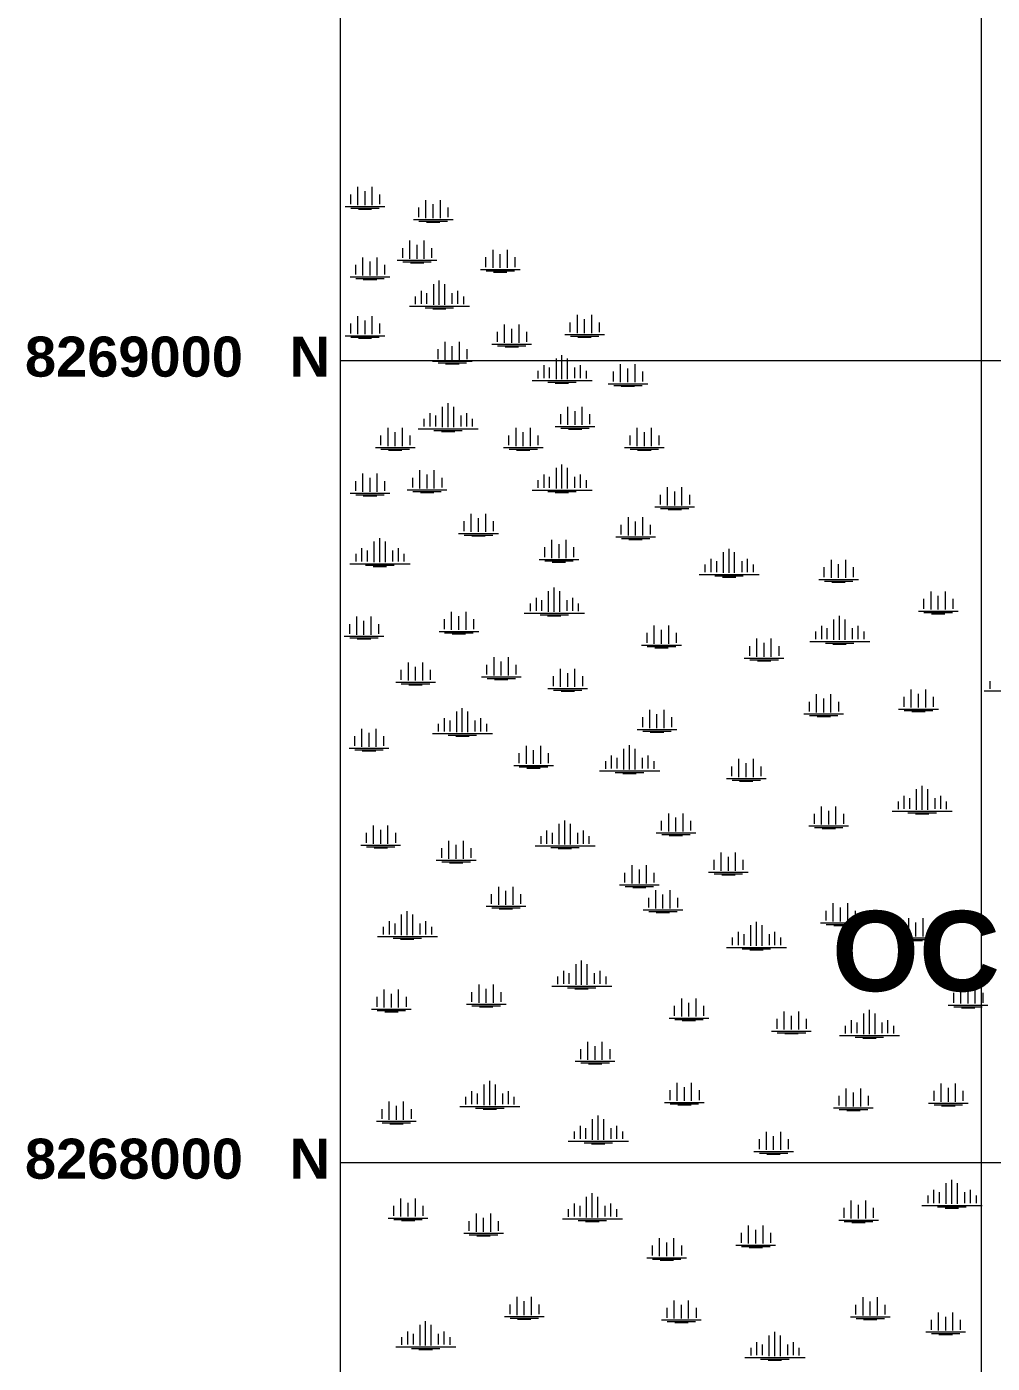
# Model space of a CAD drawing. Header units: metres. Extents: x 405809 to 420020, y 8257398 to 8272141.
# Drawn here: x 405809 to 407014, y 8266750 to 8268416 of the extents above; entities that cross this region are included whole.
import ezdxf

# ---------------------------------------------------------------- set-up
doc = ezdxf.new("R2010")
doc.units = ezdxf.units.M
for name, color, linetype, lineweight in [('BOFEDALES', 112, 'Continuous', 5), ('COORDENADAS', 30, 'Continuous', 5), ('texto', 7, 'Continuous', 13)]:
    doc.layers.add(name, color=color, linetype=linetype, lineweight=lineweight)
doc.styles.add('CARLOS', font='arialbd.ttf', dxfattribs={"height": 48})

msp = doc.modelspace()

# ---------------------------------------------------------------- linework, layer by layer
at = {"layer": 'BOFEDALES'}
for p, q in [((406222.2, 8268193.5), (406222.2, 8268216.2)), ((406240.2, 8268193.5), (406240.2, 8268216.2)), ((406212.9, 8268206.9), (406212.9, 8268194.6)), ((406231.2, 8268193.5), (406231.2, 8268210.8)), ((406249.4, 8268206.9), (406249.4, 8268194.6)), ((406307.2, 8268177.3), (406307.2, 8268199.9)), ((406325.2, 8268177.3), (406325.2, 8268199.9)), ((406206.4, 8268191.8), (406255.9, 8268191.8)), ((406213.4, 8268189.8), (406248.9, 8268189.8)), ((406222.9, 8268188.5), (406239.5, 8268188.5)), ((406298, 8268190.6), (406298, 8268178.4)), ((406316.2, 8268177.3), (406316.2, 8268194.6)), ((406334.5, 8268190.6), (406334.5, 8268178.4)), ((406291.5, 8268175.5), (406341, 8268175.5)), ((406298.5, 8268173.5), (406334, 8268173.5)), ((406307.9, 8268172.3), (406324.6, 8268172.3)), ((406287.1, 8268126.7), (406287.1, 8268149.3)), ((406305.1, 8268126.7), (406305.1, 8268149.3)), ((406228.5, 8268105.8), (406228.5, 8268128.4)), ((406246.5, 8268105.8), (406246.5, 8268128.4)), ((406277.8, 8268140), (406277.8, 8268127.8)), ((406296.1, 8268126.7), (406296.1, 8268144)), ((406314.3, 8268140), (406314.3, 8268127.8)), ((406381.7, 8268128.6), (406381.7, 8268116.3)), ((406390.9, 8268115.2), (406390.9, 8268137.9)), ((406399.9, 8268115.2), (406399.9, 8268132.5)), ((406408.9, 8268115.2), (406408.9, 8268137.9)), ((406418.2, 8268128.6), (406418.2, 8268116.3)), ((406219.2, 8268119.1), (406219.2, 8268106.9)), ((406237.5, 8268105.8), (406237.5, 8268123.1)), ((406255.7, 8268119.1), (406255.7, 8268106.9)), ((406271.3, 8268124.9), (406320.8, 8268124.9)), ((406278.3, 8268122.9), (406313.8, 8268122.9)), ((406287.8, 8268121.6), (406304.4, 8268121.6)), ((406375.2, 8268113.5), (406424.7, 8268113.5)), ((406382.2, 8268111.5), (406417.7, 8268111.5)), ((406212.7, 8268104), (406262.2, 8268104)), ((406219.7, 8268102), (406255.2, 8268102)), ((406229.1, 8268100.7), (406245.8, 8268100.7)), ((406316.9, 8268069.3), (406316.9, 8268095.1)), ((406323.9, 8268069.3), (406323.9, 8268099.5)), ((406323.9, 8268069.3), (406323.9, 8268095.1)), ((406330.9, 8268069.3), (406330.9, 8268095.1)), ((406391.6, 8268110.2), (406408.3, 8268110.2)), ((406293.8, 8268079.7), (406293.8, 8268070.2)), ((406301.1, 8268086.8), (406301.1, 8268070.4)), ((406308.1, 8268083.9), (406308.1, 8268070.4)), ((406339.6, 8268083.9), (406339.6, 8268070.4)), ((406346.6, 8268086.8), (406346.6, 8268070.4)), ((406353.9, 8268079.7), (406353.9, 8268070.2)), ((406286.6, 8268067.6), (406361.5, 8268067.6)), ((406306.1, 8268065.6), (406341.6, 8268065.6)), ((406315.6, 8268064.3), (406332.2, 8268064.3)), ((406212.9, 8268046), (406212.9, 8268033.7)), ((406222.2, 8268032.6), (406222.2, 8268055.2)), ((406231.2, 8268032.6), (406231.2, 8268049.9)), ((406240.2, 8268032.6), (406240.2, 8268055.2)), ((406249.4, 8268046), (406249.4, 8268033.7)), ((406486.9, 8268047.4), (406486.9, 8268035.2)), ((406496.1, 8268034.1), (406496.1, 8268056.7)), ((406505.1, 8268034.1), (406505.1, 8268051.3)), ((406514.1, 8268034.1), (406514.1, 8268056.7)), ((406523.4, 8268047.4), (406523.4, 8268035.2)), ((406206.4, 8268030.8), (406255.9, 8268030.8)), ((406213.4, 8268028.8), (406248.9, 8268028.8)), ((406396, 8268035.5), (406396, 8268023.2)), ((406405.3, 8268022.1), (406405.3, 8268044.7)), ((406414.3, 8268022.1), (406414.3, 8268039.4)), ((406423.3, 8268022.1), (406423.3, 8268044.7)), ((406432.5, 8268035.5), (406432.5, 8268023.2)), ((406480.4, 8268032.3), (406529.9, 8268032.3)), ((406487.4, 8268030.3), (406522.9, 8268030.3)), ((406496.8, 8268029), (406513.5, 8268029)), ((406222.9, 8268027.6), (406239.5, 8268027.6)), ((406321.9, 8268014), (406321.9, 8268001.7)), ((406331.1, 8268000.6), (406331.1, 8268023.3)), ((406340.1, 8268000.6), (406340.1, 8268017.9)), ((406349.1, 8268000.6), (406349.1, 8268023.3)), ((406358.4, 8268014), (406358.4, 8268001.7)), ((406389.5, 8268020.3), (406439, 8268020.3)), ((406396.5, 8268018.3), (406432, 8268018.3)), ((406405.9, 8268017.1), (406422.6, 8268017.1)), ((406315.4, 8267998.9), (406364.9, 8267998.9)), ((406322.4, 8267996.9), (406357.9, 8267996.9)), ((406331.8, 8267995.6), (406348.5, 8267995.6)), ((406469.9, 8267976.6), (406469.9, 8268002.3)), ((406476.9, 8267976.6), (406476.9, 8268006.7)), ((406476.9, 8267976.6), (406476.9, 8268002.3)), ((406483.9, 8267976.6), (406483.9, 8268002.3)), ((406550.1, 8267972.7), (406550.1, 8267995.3)), ((406568.1, 8267972.7), (406568.1, 8267995.3)), ((406446.8, 8267987), (406446.8, 8267977.5)), ((406454.1, 8267994), (406454.1, 8267977.7)), ((406461.1, 8267991.1), (406461.1, 8267977.7)), ((406492.7, 8267991.1), (406492.7, 8267977.7)), ((406499.7, 8267994), (406499.7, 8267977.7)), ((406507, 8267987), (406507, 8267977.5)), ((406540.9, 8267986), (406540.9, 8267973.8)), ((406559.1, 8267972.7), (406559.1, 8267990)), ((406577.4, 8267986), (406577.4, 8267973.8)), ((406439.6, 8267974.8), (406514.5, 8267974.8)), ((406459.1, 8267972.8), (406494.7, 8267972.8)), ((406468.6, 8267971.5), (406485.2, 8267971.5)), ((406534.4, 8267970.9), (406583.9, 8267970.9)), ((406541.4, 8267968.9), (406576.9, 8267968.9)), ((406550.8, 8267967.7), (406567.5, 8267967.7)), ((406334.8, 8267916.6), (406334.8, 8267946.7)), ((406312.1, 8267934), (406312.1, 8267917.6)), ((406319.1, 8267931.1), (406319.1, 8267917.6)), ((406327.8, 8267916.6), (406327.8, 8267942.3)), ((406334.8, 8267916.6), (406334.8, 8267942.3)), ((406341.8, 8267916.6), (406341.8, 8267942.3)), ((406350.6, 8267931.1), (406350.6, 8267917.6)), ((406357.6, 8267934), (406357.6, 8267917.6)), ((406474.9, 8267932.8), (406474.9, 8267920.6)), ((406484.2, 8267919.5), (406484.2, 8267942.1)), ((406493.2, 8267919.5), (406493.2, 8267936.7)), ((406502.2, 8267919.5), (406502.2, 8267942.1)), ((406511.4, 8267932.8), (406511.4, 8267920.6)), ((406259.9, 8267893.2), (406259.9, 8267915.8)), ((406277.9, 8267893.2), (406277.9, 8267915.8)), ((406297.5, 8267914.8), (406372.4, 8267914.8)), ((406304.7, 8267927), (406304.7, 8267917.5)), ((406317.1, 8267912.8), (406352.6, 8267912.8)), ((406326.5, 8267911.5), (406343.1, 8267911.5)), ((406364.9, 8267927), (406364.9, 8267917.5)), ((406419.6, 8267893.2), (406419.6, 8267915.8)), ((406437.6, 8267893.2), (406437.6, 8267915.8)), ((406468.4, 8267917.7), (406517.9, 8267917.7)), ((406475.4, 8267915.7), (406510.9, 8267915.7)), ((406484.9, 8267914.4), (406501.5, 8267914.4)), ((406570.7, 8267893.2), (406570.7, 8267915.8)), ((406588.7, 8267893.2), (406588.7, 8267915.8)), ((406250.6, 8267906.5), (406250.6, 8267894.3)), ((406268.9, 8267893.2), (406268.9, 8267910.5)), ((406287.1, 8267906.5), (406287.1, 8267894.3)), ((406410.4, 8267906.5), (406410.4, 8267894.3)), ((406428.6, 8267893.2), (406428.6, 8267910.5)), ((406446.9, 8267906.5), (406446.9, 8267894.3)), ((406561.4, 8267906.5), (406561.4, 8267894.3)), ((406579.7, 8267893.2), (406579.7, 8267910.5)), ((406597.9, 8267906.5), (406597.9, 8267894.3)), ((406244.1, 8267891.4), (406293.6, 8267891.4)), ((406251.1, 8267889.4), (406286.6, 8267889.4)), ((406260.5, 8267888.2), (406277.2, 8267888.2)), ((406403.9, 8267891.4), (406453.4, 8267891.4)), ((406410.9, 8267889.4), (406446.4, 8267889.4)), ((406420.3, 8267888.2), (406437, 8267888.2)), ((406554.9, 8267891.4), (406604.4, 8267891.4)), ((406561.9, 8267889.4), (406597.4, 8267889.4)), ((406571.3, 8267888.1), (406588, 8267888.1)), ((406299.6, 8267840.4), (406299.6, 8267863)), ((406317.6, 8267840.4), (406317.6, 8267863)), ((406469.9, 8267840.2), (406469.9, 8267865.9)), ((406476.9, 8267840.2), (406476.9, 8267870.3)), ((406476.9, 8267840.2), (406476.9, 8267865.9)), ((406483.9, 8267840.2), (406483.9, 8267865.9)), ((406219.2, 8267849.5), (406219.2, 8267837.3)), ((406228.5, 8267836.2), (406228.5, 8267858.8)), ((406237.5, 8267836.2), (406237.5, 8267853.5)), ((406246.5, 8267836.2), (406246.5, 8267858.8)), ((406255.7, 8267849.5), (406255.7, 8267837.3)), ((406290.4, 8267853.7), (406290.4, 8267841.5)), ((406308.6, 8267840.4), (406308.6, 8267857.7)), ((406326.9, 8267853.7), (406326.9, 8267841.5)), ((406446.8, 8267850.6), (406446.8, 8267841.1)), ((406454.1, 8267857.6), (406454.1, 8267841.3)), ((406461.1, 8267854.7), (406461.1, 8267841.3)), ((406492.7, 8267854.7), (406492.7, 8267841.3)), ((406499.7, 8267857.6), (406499.7, 8267841.3)), ((406507, 8267850.6), (406507, 8267841.1)), ((406212.7, 8267834.4), (406262.2, 8267834.4)), ((406219.7, 8267832.4), (406255.2, 8267832.4)), ((406229.1, 8267831.1), (406245.8, 8267831.1)), ((406283.9, 8267838.6), (406333.4, 8267838.6)), ((406290.9, 8267836.6), (406326.4, 8267836.6)), ((406300.3, 8267835.3), (406317, 8267835.3)), ((406439.6, 8267838.4), (406514.5, 8267838.4)), ((406459.1, 8267836.4), (406494.7, 8267836.4)), ((406468.6, 8267835.1), (406485.2, 8267835.1)), ((406599.3, 8267832.5), (406599.3, 8267820.3)), ((406608.5, 8267819.2), (406608.5, 8267841.8)), ((406617.5, 8267819.2), (406617.5, 8267836.5)), ((406626.5, 8267819.2), (406626.5, 8267841.8)), ((406635.8, 8267832.5), (406635.8, 8267820.3)), ((406592.8, 8267817.4), (406642.3, 8267817.4)), ((406599.8, 8267815.4), (406635.3, 8267815.4)), ((406609.2, 8267814.2), (406625.9, 8267814.2)), ((406354.5, 8267799.5), (406354.5, 8267787.2)), ((406363.8, 8267786.1), (406363.8, 8267808.7)), ((406372.8, 8267786.1), (406372.8, 8267803.4)), ((406381.8, 8267786.1), (406381.8, 8267808.7)), ((406391.1, 8267799.5), (406391.1, 8267787.2)), ((406550.5, 8267795.1), (406550.5, 8267782.8)), ((406559.7, 8267781.7), (406559.7, 8267804.4)), ((406568.7, 8267781.7), (406568.7, 8267799)), ((406577.7, 8267781.7), (406577.7, 8267804.4)), ((406587, 8267795.1), (406587, 8267782.8)), ((406249.7, 8267748.3), (406249.7, 8267778.4)), ((406348, 8267784.3), (406397.6, 8267784.3)), ((406355, 8267782.3), (406390.6, 8267782.3)), ((406364.5, 8267781.1), (406381.1, 8267781.1)), ((406544, 8267780), (406593.5, 8267780)), ((406227, 8267765.7), (406227, 8267749.4)), ((406234, 8267762.8), (406234, 8267749.4)), ((406242.7, 8267748.3), (406242.7, 8267774)), ((406249.7, 8267748.3), (406249.7, 8267774)), ((406256.7, 8267748.3), (406256.7, 8267774)), ((406265.5, 8267762.8), (406265.5, 8267749.4)), ((406272.5, 8267765.7), (406272.5, 8267749.4)), ((406454.9, 8267767), (406454.9, 8267754.7)), ((406464.2, 8267753.6), (406464.2, 8267776.3)), ((406473.2, 8267753.6), (406473.2, 8267770.9)), ((406482.2, 8267753.6), (406482.2, 8267776.3)), ((406491.4, 8267767), (406491.4, 8267754.7)), ((406551, 8267778), (406586.5, 8267778)), ((406560.4, 8267776.7), (406577.1, 8267776.7)), ((406685.3, 8267735), (406685.3, 8267765.1)), ((406212.4, 8267746.5), (406287.4, 8267746.5)), ((406219.7, 8267758.7), (406219.7, 8267749.2)), ((406279.8, 8267758.7), (406279.8, 8267749.2)), ((406448.4, 8267751.9), (406497.9, 8267751.9)), ((406455.4, 8267749.9), (406490.9, 8267749.9)), ((406464.8, 8267748.6), (406481.5, 8267748.6)), ((406655.2, 8267745.4), (406655.2, 8267735.9)), ((406662.6, 8267752.4), (406662.6, 8267736.1)), ((406669.6, 8267749.5), (406669.6, 8267736.1)), ((406678.3, 8267735), (406678.3, 8267760.7)), ((406685.3, 8267735), (406685.3, 8267760.7)), ((406692.3, 8267735), (406692.3, 8267760.7)), ((406701.1, 8267749.5), (406701.1, 8267736.1)), ((406708.1, 8267752.4), (406708.1, 8267736.1)), ((406715.4, 8267745.4), (406715.4, 8267735.9)), ((406813, 8267728.7), (406813, 8267751.3)), ((406822, 8267728.7), (406822, 8267746)), ((406831, 8267728.7), (406831, 8267751.3)), ((406232, 8267744.5), (406267.5, 8267744.5)), ((406241.4, 8267743.2), (406258.1, 8267743.2)), ((406648, 8267733.2), (406722.9, 8267733.2)), ((406667.6, 8267731.2), (406703.1, 8267731.2)), ((406677, 8267729.9), (406693.6, 8267729.9)), ((406803.7, 8267742), (406803.7, 8267729.8)), ((406840.2, 8267742), (406840.2, 8267729.8)), ((406460.2, 8267686.6), (406460.2, 8267712.3)), ((406467.2, 8267686.6), (406467.2, 8267716.7)), ((406467.2, 8267686.6), (406467.2, 8267712.3)), ((406474.2, 8267686.6), (406474.2, 8267712.3)), ((406797.2, 8267726.9), (406846.7, 8267726.9)), ((406804.2, 8267724.9), (406839.7, 8267724.9)), ((406813.6, 8267723.6), (406830.3, 8267723.6)), ((406937.3, 8267689.3), (406937.3, 8267711.9)), ((406955.3, 8267689.3), (406955.3, 8267711.9)), ((406437.2, 8267697), (406437.2, 8267687.5)), ((406444.5, 8267704), (406444.5, 8267687.6)), ((406451.5, 8267701.1), (406451.5, 8267687.6)), ((406483, 8267701.1), (406483, 8267687.6)), ((406490, 8267704), (406490, 8267687.6)), ((406497.3, 8267697), (406497.3, 8267687.5)), ((406928, 8267702.6), (406928, 8267690.4)), ((406946.3, 8267689.3), (406946.3, 8267706.6)), ((406964.5, 8267702.6), (406964.5, 8267690.4)), ((406220.9, 8267658), (406220.9, 8267680.6)), ((406238.9, 8267658), (406238.9, 8267680.6)), ((406339.2, 8267664), (406339.2, 8267686.6)), ((406348.2, 8267664), (406348.2, 8267681.3)), ((406357.2, 8267664), (406357.2, 8267686.6)), ((406429.9, 8267684.8), (406504.9, 8267684.8)), ((406449.5, 8267682.8), (406485, 8267682.8)), ((406458.9, 8267681.5), (406475.6, 8267681.5)), ((406823.2, 8267651.4), (406823.2, 8267681.6)), ((406921.5, 8267687.5), (406971, 8267687.5)), ((406928.5, 8267685.5), (406964, 8267685.5)), ((406937.9, 8267684.2), (406954.6, 8267684.2)), ((406211.7, 8267671.3), (406211.7, 8267659.1)), ((406229.9, 8267658), (406229.9, 8267675.3)), ((406248.2, 8267671.3), (406248.2, 8267659.1)), ((406323.5, 8267662.2), (406373, 8267662.2)), ((406330, 8267677.3), (406330, 8267665.1)), ((406366.5, 8267677.3), (406366.5, 8267665.1)), ((406592.1, 8267646.8), (406592.1, 8267669.5)), ((406601.1, 8267646.8), (406601.1, 8267664.1)), ((406610.1, 8267646.8), (406610.1, 8267669.5)), ((406793.1, 8267661.8), (406793.1, 8267652.3)), ((406800.5, 8267668.9), (406800.5, 8267652.5)), ((406807.5, 8267666), (406807.5, 8267652.5)), ((406816.2, 8267651.4), (406816.2, 8267677.1)), ((406823.2, 8267651.4), (406823.2, 8267677.1)), ((406830.2, 8267651.4), (406830.2, 8267677.1)), ((406839, 8267666), (406839, 8267652.5)), ((406846, 8267668.9), (406846, 8267652.5)), ((406853.3, 8267661.8), (406853.3, 8267652.3)), ((406205.2, 8267656.2), (406254.7, 8267656.2)), ((406212.2, 8267654.2), (406247.7, 8267654.2)), ((406221.6, 8267653), (406238.3, 8267653)), ((406330.5, 8267660.2), (406366, 8267660.2)), ((406339.9, 8267658.9), (406356.6, 8267658.9)), ((406576.3, 8267645.1), (406625.9, 8267645.1)), ((406582.8, 8267660.2), (406582.8, 8267647.9)), ((406619.4, 8267660.2), (406619.4, 8267647.9)), ((406720, 8267630.5), (406720, 8267653.2)), ((406729, 8267630.5), (406729, 8267647.8)), ((406738, 8267630.5), (406738, 8267653.2)), ((406785.9, 8267649.6), (406860.8, 8267649.6)), ((406805.5, 8267647.6), (406841, 8267647.6)), ((406814.9, 8267646.4), (406831.5, 8267646.4)), ((406392.2, 8267607.2), (406392.2, 8267629.9)), ((406410.2, 8267607.2), (406410.2, 8267629.9)), ((406583.3, 8267643.1), (406618.9, 8267643.1)), ((406592.8, 8267641.8), (406609.4, 8267641.8)), ((406704.3, 8267628.8), (406753.8, 8267628.8)), ((406710.8, 8267643.9), (406710.8, 8267631.6)), ((406747.3, 8267643.9), (406747.3, 8267631.6)), ((406276, 8267614), (406276, 8267601.8)), ((406285.3, 8267600.7), (406285.3, 8267623.3)), ((406294.3, 8267600.7), (406294.3, 8267618)), ((406303.3, 8267600.7), (406303.3, 8267623.3)), ((406312.5, 8267614), (406312.5, 8267601.8)), ((406382.9, 8267620.6), (406382.9, 8267608.3)), ((406401.2, 8267607.2), (406401.2, 8267624.5)), ((406419.4, 8267620.6), (406419.4, 8267608.3)), ((406475.1, 8267592.8), (406475.1, 8267615.4)), ((406493.1, 8267592.8), (406493.1, 8267615.4)), ((406711.3, 8267626.8), (406746.8, 8267626.8)), ((406720.7, 8267625.5), (406737.3, 8267625.5)), ((406269.5, 8267598.9), (406319, 8267598.9)), ((406276.5, 8267596.9), (406312, 8267596.9)), ((406286, 8267595.6), (406302.6, 8267595.6)), ((406376.4, 8267605.5), (406425.9, 8267605.5)), ((406383.4, 8267603.5), (406418.9, 8267603.5)), ((406392.9, 8267602.2), (406409.5, 8267602.2)), ((406465.8, 8267606.1), (406465.8, 8267593.9)), ((406484.1, 8267592.8), (406484.1, 8267610.1)), ((406502.3, 8267606.1), (406502.3, 8267593.9)), ((407010.6, 8267600.1), (407010.6, 8267590.6)), ((406459.3, 8267591), (406508.8, 8267591)), ((406466.3, 8267589), (406501.8, 8267589)), ((406475.7, 8267587.7), (406492.4, 8267587.7)), ((406794.4, 8267561.1), (406794.4, 8267583.8)), ((406803.4, 8267561.1), (406803.4, 8267578.4)), ((406812.4, 8267561.1), (406812.4, 8267583.8)), ((406903.4, 8267580.5), (406903.4, 8267568.2)), ((406912.7, 8267567.1), (406912.7, 8267589.7)), ((406921.7, 8267567.1), (406921.7, 8267584.4)), ((406930.7, 8267567.1), (406930.7, 8267589.7)), ((406940, 8267580.5), (406940, 8267568.2)), ((407003.4, 8267587.9), (407078.3, 8267587.9)), ((406345.6, 8267536.4), (406345.6, 8267562.2)), ((406352.6, 8267536.4), (406352.6, 8267566.6)), ((406352.6, 8267536.4), (406352.6, 8267562.2)), ((406359.6, 8267536.4), (406359.6, 8267562.2)), ((406586.4, 8267541.6), (406586.4, 8267564.3)), ((406604.4, 8267541.6), (406604.4, 8267564.3)), ((406785.2, 8267574.5), (406785.2, 8267562.2)), ((406821.7, 8267574.5), (406821.7, 8267562.2)), ((406896.9, 8267565.3), (406946.5, 8267565.3)), ((406903.9, 8267563.3), (406939.5, 8267563.3)), ((406913.4, 8267562.1), (406930, 8267562.1)), ((406322.6, 8267546.8), (406322.6, 8267537.3)), ((406329.9, 8267553.9), (406329.9, 8267537.5)), ((406336.9, 8267551), (406336.9, 8267537.5)), ((406368.4, 8267551), (406368.4, 8267537.5)), ((406375.4, 8267553.9), (406375.4, 8267537.5)), ((406382.7, 8267546.8), (406382.7, 8267537.3)), ((406577.2, 8267555), (406577.2, 8267542.7)), ((406595.4, 8267541.6), (406595.4, 8267558.9)), ((406613.7, 8267555), (406613.7, 8267542.7)), ((406778.7, 8267559.4), (406828.2, 8267559.4)), ((406785.7, 8267557.4), (406821.2, 8267557.4)), ((406795.1, 8267556.1), (406811.7, 8267556.1)), ((406217.9, 8267531.5), (406217.9, 8267519.3)), ((406227.2, 8267518.2), (406227.2, 8267540.8)), ((406236.2, 8267518.2), (406236.2, 8267535.5)), ((406245.2, 8267518.2), (406245.2, 8267540.8)), ((406254.4, 8267531.5), (406254.4, 8267519.3)), ((406315.3, 8267534.7), (406390.3, 8267534.7)), ((406334.9, 8267532.7), (406370.4, 8267532.7)), ((406344.3, 8267531.4), (406361, 8267531.4)), ((406570.7, 8267539.9), (406620.2, 8267539.9)), ((406577.7, 8267537.9), (406613.2, 8267537.9)), ((406587.1, 8267536.6), (406603.8, 8267536.6)), ((406211.4, 8267516.4), (406260.9, 8267516.4)), ((406218.4, 8267514.4), (406253.9, 8267514.4)), ((406227.8, 8267513.1), (406244.5, 8267513.1)), ((406432.5, 8267496.9), (406432.5, 8267519.5)), ((406441.5, 8267496.9), (406441.5, 8267514.1)), ((406450.5, 8267496.9), (406450.5, 8267519.5)), ((406554.2, 8267489.9), (406554.2, 8267515.6)), ((406561.2, 8267489.9), (406561.2, 8267520.1)), ((406561.2, 8267489.9), (406561.2, 8267515.6)), ((406568.2, 8267489.9), (406568.2, 8267515.6)), ((406416.7, 8267495.1), (406466.2, 8267495.1)), ((406423.2, 8267510.2), (406423.2, 8267497.9)), ((406459.7, 8267510.2), (406459.7, 8267497.9)), ((406531.1, 8267500.3), (406531.1, 8267490.8)), ((406538.4, 8267507.4), (406538.4, 8267491)), ((406545.4, 8267504.5), (406545.4, 8267491)), ((406577, 8267504.5), (406577, 8267491)), ((406584, 8267507.4), (406584, 8267491)), ((406591.3, 8267500.3), (406591.3, 8267490.8)), ((406697.7, 8267480.5), (406697.7, 8267503.1)), ((406706.7, 8267480.5), (406706.7, 8267497.8)), ((406715.7, 8267480.5), (406715.7, 8267503.1)), ((406423.7, 8267493.1), (406459.2, 8267493.1)), ((406433.2, 8267491.8), (406449.8, 8267491.8)), ((406523.9, 8267488.1), (406598.8, 8267488.1)), ((406543.4, 8267486.1), (406579, 8267486.1)), ((406552.9, 8267484.9), (406569.5, 8267484.9)), ((406682, 8267478.7), (406731.5, 8267478.7)), ((406688.5, 8267493.8), (406688.5, 8267481.6)), ((406725, 8267493.8), (406725, 8267481.6)), ((406689, 8267476.7), (406724.5, 8267476.7)), ((406698.4, 8267475.5), (406715.1, 8267475.5)), ((406919.1, 8267439.6), (406919.1, 8267465.3)), ((406926.1, 8267439.6), (406926.1, 8267469.7)), ((406926.1, 8267439.6), (406926.1, 8267465.3)), ((406933.1, 8267439.6), (406933.1, 8267465.3)), ((406896.1, 8267450), (406896.1, 8267440.5)), ((406903.4, 8267457), (406903.4, 8267440.7)), ((406910.4, 8267454.1), (406910.4, 8267440.7)), ((406941.9, 8267454.1), (406941.9, 8267440.7)), ((406948.9, 8267457), (406948.9, 8267440.7)), ((406956.2, 8267450), (406956.2, 8267440.5)), ((406610, 8267412.6), (406610, 8267435.2)), ((406619, 8267412.6), (406619, 8267429.9)), ((406628, 8267412.6), (406628, 8267435.2)), ((406791.4, 8267434.7), (406791.4, 8267422.4)), ((406800.7, 8267421.3), (406800.7, 8267443.9)), ((406809.7, 8267421.3), (406809.7, 8267438.6)), ((406818.7, 8267421.3), (406818.7, 8267443.9)), ((406827.9, 8267434.7), (406827.9, 8267422.4)), ((406888.8, 8267437.8), (406963.7, 8267437.8)), ((406908.4, 8267435.8), (406943.9, 8267435.8)), ((406917.8, 8267434.5), (406934.4, 8267434.5)), ((406241.8, 8267397.4), (406241.8, 8267420.1)), ((406250.8, 8267397.4), (406250.8, 8267414.7)), ((406259.8, 8267397.4), (406259.8, 8267420.1)), ((406457.8, 8267413.8), (406457.8, 8267397.4)), ((406473.6, 8267396.4), (406473.6, 8267422.1)), ((406480.6, 8267396.4), (406480.6, 8267426.5)), ((406480.6, 8267396.4), (406480.6, 8267422.1)), ((406487.6, 8267396.4), (406487.6, 8267422.1)), ((406503.3, 8267413.8), (406503.3, 8267397.4)), ((406600.8, 8267425.9), (406600.8, 8267413.7)), ((406637.3, 8267425.9), (406637.3, 8267413.7)), ((406784.9, 8267419.5), (406834.4, 8267419.5)), ((406791.9, 8267417.5), (406827.4, 8267417.5)), ((406801.3, 8267416.3), (406818, 8267416.3)), ((406226.1, 8267395.7), (406275.6, 8267395.7)), ((406232.6, 8267410.8), (406232.6, 8267398.5)), ((406269.1, 8267410.8), (406269.1, 8267398.5)), ((406335.9, 8267378.6), (406335.9, 8267401.2)), ((406344.9, 8267378.6), (406344.9, 8267395.9)), ((406353.9, 8267378.6), (406353.9, 8267401.2)), ((406450.5, 8267406.8), (406450.5, 8267397.3)), ((406464.8, 8267410.9), (406464.8, 8267397.4)), ((406496.3, 8267410.9), (406496.3, 8267397.4)), ((406510.6, 8267406.8), (406510.6, 8267397.3)), ((406594.3, 8267410.8), (406643.8, 8267410.8)), ((406601.3, 8267408.8), (406636.8, 8267408.8)), ((406610.7, 8267407.5), (406627.4, 8267407.5)), ((406233.1, 8267393.7), (406268.6, 8267393.7)), ((406242.5, 8267392.4), (406259.1, 8267392.4)), ((406326.6, 8267392), (406326.6, 8267379.7)), ((406363.2, 8267392), (406363.2, 8267379.7)), ((406443.3, 8267394.6), (406518.2, 8267394.6)), ((406462.8, 8267392.6), (406498.3, 8267392.6)), ((406472.2, 8267391.3), (406488.9, 8267391.3)), ((406675.5, 8267363.8), (406675.5, 8267386.4)), ((406684.5, 8267363.8), (406684.5, 8267381.1)), ((406693.5, 8267363.8), (406693.5, 8267386.4)), ((406320.1, 8267376.8), (406369.7, 8267376.8)), ((406327.1, 8267374.8), (406362.7, 8267374.8)), ((406336.6, 8267373.6), (406353.2, 8267373.6)), ((406564.4, 8267348), (406564.4, 8267370.6)), ((406573.4, 8267348), (406573.4, 8267365.3)), ((406582.4, 8267348), (406582.4, 8267370.6)), ((406659.7, 8267362), (406709.2, 8267362)), ((406666.2, 8267377.2), (406666.2, 8267364.9)), ((406702.7, 8267377.2), (406702.7, 8267364.9)), ((406548.6, 8267346.2), (406598.1, 8267346.2)), ((406555.1, 8267361.3), (406555.1, 8267349.1)), ((406591.6, 8267361.3), (406591.6, 8267349.1)), ((406666.7, 8267360), (406702.2, 8267360)), ((406676.2, 8267358.8), (406692.8, 8267358.8)), ((406388.7, 8267334.5), (406388.7, 8267322.3)), ((406398, 8267321.2), (406398, 8267343.8)), ((406407, 8267321.2), (406407, 8267338.5)), ((406416, 8267321.2), (406416, 8267343.8)), ((406425.2, 8267334.5), (406425.2, 8267322.3)), ((406555.6, 8267344.2), (406591.1, 8267344.2)), ((406565.1, 8267343), (406581.7, 8267343)), ((406584.7, 8267330.1), (406584.7, 8267317.9)), ((406593.9, 8267316.8), (406593.9, 8267339.4)), ((406602.9, 8267316.8), (406602.9, 8267334.1)), ((406611.9, 8267316.8), (406611.9, 8267339.4)), ((406621.2, 8267330.1), (406621.2, 8267317.9)), ((406283.9, 8267283.3), (406283.9, 8267313.5)), ((406382.2, 8267319.4), (406431.7, 8267319.4)), ((406389.2, 8267317.4), (406424.7, 8267317.4)), ((406398.6, 8267316.1), (406415.3, 8267316.1)), ((406578.2, 8267315), (406627.7, 8267315)), ((406585.2, 8267313), (406620.7, 8267313)), ((406594.6, 8267311.8), (406611.2, 8267311.8)), ((406806, 8267313.9), (406806, 8267301.7)), ((406815.3, 8267300.6), (406815.3, 8267323.2)), ((406824.3, 8267300.6), (406824.3, 8267317.9)), ((406833.3, 8267300.6), (406833.3, 8267323.2)), ((406842.6, 8267313.9), (406842.6, 8267301.7)), ((406261.2, 8267300.8), (406261.2, 8267284.4)), ((406268.2, 8267297.9), (406268.2, 8267284.4)), ((406276.9, 8267283.3), (406276.9, 8267309.1)), ((406283.9, 8267283.3), (406283.9, 8267309.1)), ((406290.9, 8267283.3), (406290.9, 8267309.1)), ((406299.7, 8267297.9), (406299.7, 8267284.4)), ((406306.7, 8267300.8), (406306.7, 8267284.4)), ((406712.5, 8267270), (406712.5, 8267295.8)), ((406719.5, 8267270), (406719.5, 8267300.2)), ((406719.5, 8267270), (406719.5, 8267295.8)), ((406726.5, 8267270), (406726.5, 8267295.8)), ((406799.5, 8267298.8), (406849.1, 8267298.8)), ((406806.5, 8267296.8), (406842.1, 8267296.8)), ((406816, 8267295.5), (406832.6, 8267295.5)), ((406900.1, 8267295.1), (406900.1, 8267282.9)), ((406909.4, 8267281.8), (406909.4, 8267304.4)), ((406918.4, 8267281.8), (406918.4, 8267299)), ((406927.4, 8267281.8), (406927.4, 8267304.4)), ((406936.6, 8267295.1), (406936.6, 8267282.9)), ((406246.6, 8267281.6), (406321.5, 8267281.6)), ((406253.8, 8267293.7), (406253.8, 8267284.2)), ((406266.2, 8267279.6), (406301.7, 8267279.6)), ((406275.6, 8267278.3), (406292.2, 8267278.3)), ((406314, 8267293.7), (406314, 8267284.2)), ((406689.4, 8267280.4), (406689.4, 8267270.9)), ((406696.7, 8267287.5), (406696.7, 8267271.1)), ((406703.7, 8267284.6), (406703.7, 8267271.1)), ((406735.2, 8267284.6), (406735.2, 8267271.1)), ((406742.2, 8267287.5), (406742.2, 8267271.1)), ((406749.6, 8267280.4), (406749.6, 8267270.9)), ((406893.6, 8267280), (406943.1, 8267280)), ((406682.2, 8267268.2), (406757.1, 8267268.2)), ((406701.7, 8267266.2), (406737.2, 8267266.2)), ((406711.2, 8267265), (406727.8, 8267265)), ((406900.6, 8267278), (406936.1, 8267278)), ((406910, 8267276.7), (406926.7, 8267276.7)), ((406494.4, 8267221.6), (406494.4, 8267247.4)), ((406501.4, 8267221.6), (406501.4, 8267251.8)), ((406501.4, 8267221.6), (406501.4, 8267247.4)), ((406508.4, 8267221.6), (406508.4, 8267247.4)), ((406471.3, 8267232), (406471.3, 8267222.5)), ((406478.6, 8267239.1), (406478.6, 8267222.7)), ((406485.6, 8267236.2), (406485.6, 8267222.7)), ((406517.2, 8267236.2), (406517.2, 8267222.7)), ((406524.2, 8267239.1), (406524.2, 8267222.7)), ((406531.5, 8267232), (406531.5, 8267222.5)), ((406255.1, 8267193.1), (406255.1, 8267215.7)), ((406273.1, 8267193.1), (406273.1, 8267215.7)), ((406364.1, 8267212.4), (406364.1, 8267200.1)), ((406373.4, 8267199), (406373.4, 8267221.7)), ((406382.4, 8267199), (406382.4, 8267216.3)), ((406391.4, 8267199), (406391.4, 8267221.7)), ((406400.7, 8267212.4), (406400.7, 8267200.1)), ((406464.1, 8267219.8), (406539, 8267219.8)), ((406483.6, 8267217.8), (406519.2, 8267217.8)), ((406493.1, 8267216.6), (406509.7, 8267216.6)), ((406974.4, 8267198), (406974.4, 8267220.6)), ((406983.4, 8267198), (406983.4, 8267215.2)), ((406992.4, 8267198), (406992.4, 8267220.6)), ((406245.9, 8267206.4), (406245.9, 8267194.1)), ((406264.1, 8267193.1), (406264.1, 8267210.3)), ((406282.4, 8267206.4), (406282.4, 8267194.1)), ((406357.6, 8267197.3), (406407.2, 8267197.3)), ((406364.6, 8267195.3), (406400.2, 8267195.3)), ((406617, 8267195.2), (406617, 8267183)), ((406626.3, 8267181.9), (406626.3, 8267204.5)), ((406635.3, 8267181.9), (406635.3, 8267199.2)), ((406644.3, 8267181.9), (406644.3, 8267204.5)), ((406653.5, 8267195.2), (406653.5, 8267183)), ((406958.7, 8267196.2), (407008.2, 8267196.2)), ((406965.2, 8267211.3), (406965.2, 8267199)), ((407001.7, 8267211.3), (407001.7, 8267199)), ((406239.4, 8267191.3), (406288.9, 8267191.3)), ((406246.4, 8267189.3), (406281.9, 8267189.3)), ((406255.8, 8267188), (406272.4, 8267188)), ((406374.1, 8267194), (406390.7, 8267194)), ((406610.5, 8267180.1), (406660, 8267180.1)), ((406744.9, 8267178.9), (406744.9, 8267166.7)), ((406754.2, 8267165.6), (406754.2, 8267188.2)), ((406763.2, 8267165.6), (406763.2, 8267182.9)), ((406772.2, 8267165.6), (406772.2, 8267188.2)), ((406781.4, 8267178.9), (406781.4, 8267166.7)), ((406853.4, 8267160.1), (406853.4, 8267185.8)), ((406860.4, 8267160.1), (406860.4, 8267190.2)), ((406860.4, 8267160.1), (406860.4, 8267185.8)), ((406867.4, 8267160.1), (406867.4, 8267185.8)), ((406965.7, 8267194.2), (407001.2, 8267194.2)), ((406975.1, 8267192.9), (406991.8, 8267192.9)), ((406617.5, 8267178.1), (406653, 8267178.1)), ((406626.9, 8267176.9), (406643.6, 8267176.9)), ((406738.4, 8267163.8), (406787.9, 8267163.8)), ((406745.4, 8267161.8), (406780.9, 8267161.8)), ((406830.3, 8267170.5), (406830.3, 8267161)), ((406837.6, 8267177.5), (406837.6, 8267161.2)), ((406844.6, 8267174.7), (406844.6, 8267161.2)), ((406876.1, 8267174.7), (406876.1, 8267161.2)), ((406883.1, 8267177.5), (406883.1, 8267161.2)), ((406890.4, 8267170.5), (406890.4, 8267161)), ((406509.2, 8267127.8), (406509.2, 8267150.5)), ((406518.2, 8267127.8), (406518.2, 8267145.1)), ((406527.2, 8267127.8), (406527.2, 8267150.5)), ((406754.9, 8267160.6), (406771.5, 8267160.6)), ((406823.1, 8267158.3), (406898, 8267158.3)), ((406842.6, 8267156.3), (406878.1, 8267156.3)), ((406852.1, 8267155.1), (406868.7, 8267155.1)), ((406500, 8267141.2), (406500, 8267128.9)), ((406536.5, 8267141.2), (406536.5, 8267128.9)), ((406493.5, 8267126.1), (406543, 8267126.1)), ((406500.5, 8267124.1), (406536, 8267124.1)), ((406509.9, 8267122.8), (406526.6, 8267122.8)), ((406379.8, 8267071.5), (406379.8, 8267097.2)), ((406386.8, 8267071.5), (406386.8, 8267101.6)), ((406386.8, 8267071.5), (406386.8, 8267097.2)), ((406393.8, 8267071.5), (406393.8, 8267097.2)), ((406620.6, 8267076.7), (406620.6, 8267099.3)), ((406638.6, 8267076.7), (406638.6, 8267099.3)), ((406949.9, 8267075.8), (406949.9, 8267098.4)), ((406967.9, 8267075.8), (406967.9, 8267098.4)), ((406356.7, 8267081.9), (406356.7, 8267072.4)), ((406364.1, 8267088.9), (406364.1, 8267072.6)), ((406371.1, 8267086.1), (406371.1, 8267072.6)), ((406402.6, 8267086.1), (406402.6, 8267072.6)), ((406409.6, 8267088.9), (406409.6, 8267072.6)), ((406416.9, 8267081.9), (406416.9, 8267072.4)), ((406611.3, 8267090), (406611.3, 8267077.8)), ((406629.6, 8267076.7), (406629.6, 8267094)), ((406647.9, 8267090), (406647.9, 8267077.8)), ((406822.3, 8267083.2), (406822.3, 8267070.9)), ((406831.6, 8267069.8), (406831.6, 8267092.4)), ((406840.6, 8267069.8), (406840.6, 8267087.1)), ((406849.6, 8267069.8), (406849.6, 8267092.4)), ((406858.8, 8267083.2), (406858.8, 8267070.9)), ((406940.6, 8267089.2), (406940.6, 8267076.9)), ((406958.9, 8267075.8), (406958.9, 8267093.1)), ((406977.1, 8267089.2), (406977.1, 8267076.9)), ((406252.1, 8267066.6), (406252.1, 8267054.3)), ((406261.3, 8267053.2), (406261.3, 8267075.9)), ((406270.3, 8267053.2), (406270.3, 8267070.5)), ((406279.3, 8267053.2), (406279.3, 8267075.9)), ((406288.6, 8267066.6), (406288.6, 8267054.3)), ((406349.5, 8267069.7), (406424.4, 8267069.7)), ((406369.1, 8267067.7), (406404.6, 8267067.7)), ((406378.5, 8267066.5), (406395.1, 8267066.5)), ((406604.8, 8267074.9), (406654.4, 8267074.9)), ((406611.8, 8267072.9), (406647.4, 8267072.9)), ((406621.3, 8267071.7), (406637.9, 8267071.7)), ((406815.8, 8267068), (406865.3, 8267068)), ((406822.8, 8267066), (406858.3, 8267066)), ((406832.3, 8267064.8), (406848.9, 8267064.8)), ((406934.1, 8267074), (406983.6, 8267074)), ((406941.1, 8267072), (406976.6, 8267072)), ((406950.5, 8267070.8), (406967.2, 8267070.8)), ((406245.6, 8267051.5), (406295.1, 8267051.5)), ((406252.6, 8267049.5), (406288.1, 8267049.5)), ((406262, 8267048.2), (406278.7, 8267048.2)), ((406499.4, 8267045.8), (406499.4, 8267029.5)), ((406515.1, 8267028.4), (406515.1, 8267054.1)), ((406522.1, 8267028.4), (406522.1, 8267058.5)), ((406522.1, 8267028.4), (406522.1, 8267054.1)), ((406529.1, 8267028.4), (406529.1, 8267054.1)), ((406544.9, 8267045.8), (406544.9, 8267029.5)), ((406492.1, 8267038.8), (406492.1, 8267029.3)), ((406506.4, 8267042.9), (406506.4, 8267029.5)), ((406537.9, 8267042.9), (406537.9, 8267029.5)), ((406552.2, 8267038.8), (406552.2, 8267029.3)), ((406722.7, 8267028.9), (406722.7, 8267016.7)), ((406731.9, 8267015.6), (406731.9, 8267038.2)), ((406740.9, 8267015.6), (406740.9, 8267032.9)), ((406749.9, 8267015.6), (406749.9, 8267038.2)), ((406759.2, 8267028.9), (406759.2, 8267016.7)), ((406484.8, 8267026.6), (406559.7, 8267026.6)), ((406504.4, 8267024.6), (406539.9, 8267024.6)), ((406513.8, 8267023.3), (406530.4, 8267023.3)), ((406716.2, 8267013.8), (406765.7, 8267013.8)), ((406723.2, 8267011.8), (406758.7, 8267011.8)), ((406732.6, 8267010.5), (406749.2, 8267010.5)), ((406963.3, 8266948.3), (406963.3, 8266978.4)), ((406940.5, 8266965.7), (406940.5, 8266949.4)), ((406947.5, 8266962.8), (406947.5, 8266949.4)), ((406956.3, 8266948.3), (406956.3, 8266974)), ((406963.3, 8266948.3), (406963.3, 8266974)), ((406970.3, 8266948.3), (406970.3, 8266974)), ((406979, 8266962.8), (406979, 8266949.4)), ((406986, 8266965.7), (406986, 8266949.4)), ((406266.7, 8266945.8), (406266.7, 8266933.6)), ((406276, 8266932.5), (406276, 8266955.1)), ((406285, 8266932.5), (406285, 8266949.8)), ((406294, 8266932.5), (406294, 8266955.1)), ((406303.2, 8266945.8), (406303.2, 8266933.6)), ((406492, 8266948.9), (406492, 8266932.5)), ((406499, 8266946), (406499, 8266932.5)), ((406507.7, 8266931.4), (406507.7, 8266957.1)), ((406514.7, 8266931.4), (406514.7, 8266961.6)), ((406514.7, 8266931.4), (406514.7, 8266957.1)), ((406521.7, 8266931.4), (406521.7, 8266957.1)), ((406530.5, 8266946), (406530.5, 8266932.5)), ((406537.5, 8266948.9), (406537.5, 8266932.5)), ((406837.8, 8266930), (406837.8, 8266952.6)), ((406846.8, 8266930), (406846.8, 8266947.3)), ((406855.8, 8266930), (406855.8, 8266952.6)), ((406926, 8266946.5), (407000.9, 8266946.5)), ((406933.2, 8266958.7), (406933.2, 8266949.2)), ((406993.4, 8266958.7), (406993.4, 8266949.2)), ((406260.2, 8266930.7), (406309.7, 8266930.7)), ((406267.2, 8266928.7), (406302.7, 8266928.7)), ((406370.1, 8266913.7), (406370.1, 8266936.3)), ((406379.1, 8266913.7), (406379.1, 8266931)), ((406388.1, 8266913.7), (406388.1, 8266936.3)), ((406477.4, 8266929.6), (406552.4, 8266929.6)), ((406484.7, 8266941.8), (406484.7, 8266932.3)), ((406544.8, 8266941.8), (406544.8, 8266932.3)), ((406828.6, 8266943.3), (406828.6, 8266931.1)), ((406865.1, 8266943.3), (406865.1, 8266931.1)), ((406945.5, 8266944.5), (406981, 8266944.5)), ((406955, 8266943.2), (406971.6, 8266943.2)), ((406276.7, 8266927.5), (406293.3, 8266927.5)), ((406354.3, 8266911.9), (406403.8, 8266911.9)), ((406360.8, 8266927), (406360.8, 8266914.8)), ((406397.3, 8266927), (406397.3, 8266914.8)), ((406497, 8266927.6), (406532.5, 8266927.6)), ((406506.4, 8266926.4), (406523.1, 8266926.4)), ((406700.4, 8266912.2), (406700.4, 8266900)), ((406709.7, 8266898.9), (406709.7, 8266921.5)), ((406718.7, 8266898.9), (406718.7, 8266916.2)), ((406727.7, 8266898.9), (406727.7, 8266921.5)), ((406736.9, 8266912.2), (406736.9, 8266900)), ((406822.1, 8266928.2), (406871.6, 8266928.2)), ((406829.1, 8266926.2), (406864.6, 8266926.2)), ((406838.5, 8266925), (406855.2, 8266925)), ((406361.3, 8266909.9), (406396.8, 8266909.9)), ((406370.7, 8266908.6), (406387.4, 8266908.6)), ((406589.3, 8266896.4), (406589.3, 8266884.2)), ((406598.6, 8266883.1), (406598.6, 8266905.7)), ((406607.6, 8266883.1), (406607.6, 8266900.4)), ((406616.6, 8266883.1), (406616.6, 8266905.7)), ((406625.8, 8266896.4), (406625.8, 8266884.2)), ((406693.9, 8266897.1), (406743.4, 8266897.1)), ((406700.9, 8266895.1), (406736.4, 8266895.1)), ((406582.8, 8266881.3), (406632.3, 8266881.3)), ((406589.8, 8266879.3), (406625.3, 8266879.3)), ((406710.3, 8266893.8), (406727, 8266893.8)), ((406599.2, 8266878), (406615.9, 8266878)), ((406420.9, 8266809.7), (406420.9, 8266832.4)), ((406438.9, 8266809.7), (406438.9, 8266832.4)), ((406852.5, 8266809.3), (406852.5, 8266831.9)), ((406870.5, 8266809.3), (406870.5, 8266831.9)), ((406411.7, 8266823.1), (406411.7, 8266810.8)), ((406429.9, 8266809.7), (406429.9, 8266827)), ((406448.2, 8266823.1), (406448.2, 8266810.8)), ((406607.6, 8266818.7), (406607.6, 8266806.5)), ((406616.8, 8266805.4), (406616.8, 8266828)), ((406625.8, 8266805.4), (406625.8, 8266822.7)), ((406634.8, 8266805.4), (406634.8, 8266828)), ((406644.1, 8266818.7), (406644.1, 8266806.5)), ((406843.2, 8266822.6), (406843.2, 8266810.4)), ((406861.5, 8266809.3), (406861.5, 8266826.6)), ((406879.7, 8266822.6), (406879.7, 8266810.4)), ((406946.6, 8266790.5), (406946.6, 8266813.1)), ((406964.6, 8266790.5), (406964.6, 8266813.1)), ((406299.8, 8266771.9), (406299.8, 8266797.6)), ((406306.8, 8266771.9), (406306.8, 8266802)), ((406306.8, 8266771.9), (406306.8, 8266797.6)), ((406313.8, 8266771.9), (406313.8, 8266797.6)), ((406405.2, 8266808), (406454.7, 8266808)), ((406412.2, 8266806), (406447.7, 8266806)), ((406421.6, 8266804.7), (406438.2, 8266804.7)), ((406601.1, 8266803.6), (406650.6, 8266803.6)), ((406608.1, 8266801.6), (406643.6, 8266801.6)), ((406617.5, 8266800.3), (406634.2, 8266800.3)), ((406836.7, 8266807.5), (406886.2, 8266807.5)), ((406843.7, 8266805.5), (406879.2, 8266805.5)), ((406853.1, 8266804.2), (406869.8, 8266804.2)), ((406937.3, 8266803.8), (406937.3, 8266791.5)), ((406955.6, 8266790.5), (406955.6, 8266807.7)), ((406973.8, 8266803.8), (406973.8, 8266791.5)), ((406276.8, 8266782.3), (406276.8, 8266772.8)), ((406284.1, 8266789.3), (406284.1, 8266773)), ((406291.1, 8266786.5), (406291.1, 8266773)), ((406322.6, 8266786.5), (406322.6, 8266773)), ((406329.6, 8266789.3), (406329.6, 8266773)), ((406336.9, 8266782.3), (406336.9, 8266772.8)), ((406735.4, 8266758.6), (406735.4, 8266784.3)), ((406742.4, 8266758.6), (406742.4, 8266788.7)), ((406742.4, 8266758.6), (406742.4, 8266784.3)), ((406749.4, 8266758.6), (406749.4, 8266784.3)), ((406930.8, 8266788.7), (406980.3, 8266788.7)), ((406937.8, 8266786.7), (406973.3, 8266786.7)), ((406947.2, 8266785.4), (406963.9, 8266785.4)), ((406269.5, 8266770.1), (406344.5, 8266770.1)), ((406289.1, 8266768.1), (406324.6, 8266768.1)), ((406298.5, 8266766.9), (406315.2, 8266766.9)), ((406712.4, 8266769), (406712.4, 8266759.5)), ((406719.7, 8266776), (406719.7, 8266759.7)), ((406726.7, 8266773.1), (406726.7, 8266759.7)), ((406758.2, 8266773.1), (406758.2, 8266759.7)), ((406765.2, 8266776), (406765.2, 8266759.7)), ((406772.5, 8266769), (406772.5, 8266759.5)), ((406705.1, 8266756.8), (406780.1, 8266756.8)), ((406724.7, 8266754.8), (406760.2, 8266754.8)), ((406734.1, 8266753.5), (406750.8, 8266753.5))]:
    msp.add_line(p, q, dxfattribs=at)
at = {"layer": 'COORDENADAS'}
for p, q in [((406200, 8271350), (406200, 8257550)), ((407000, 8271350), (407000, 8257550)), ((406200, 8268000), (419600, 8268000)), ((406200, 8267000), (419600, 8267000))]:
    msp.add_line(p, q, dxfattribs=at)

# ---------------------------------------------------------------- texts
at = {"layer": 'texto', "style": 'CARLOS'}
for s, height, p in [('8269000   N', 50, (405807, 8267979.7)), ('OCCOLLINI', 100, (406813.7, 8267213.6)), ('8268000   N', 50, (405807, 8266979.7))]:
    msp.add_text(s, height=height, dxfattribs=at).set_placement(p)

doc.saveas('drawing.dxf')
